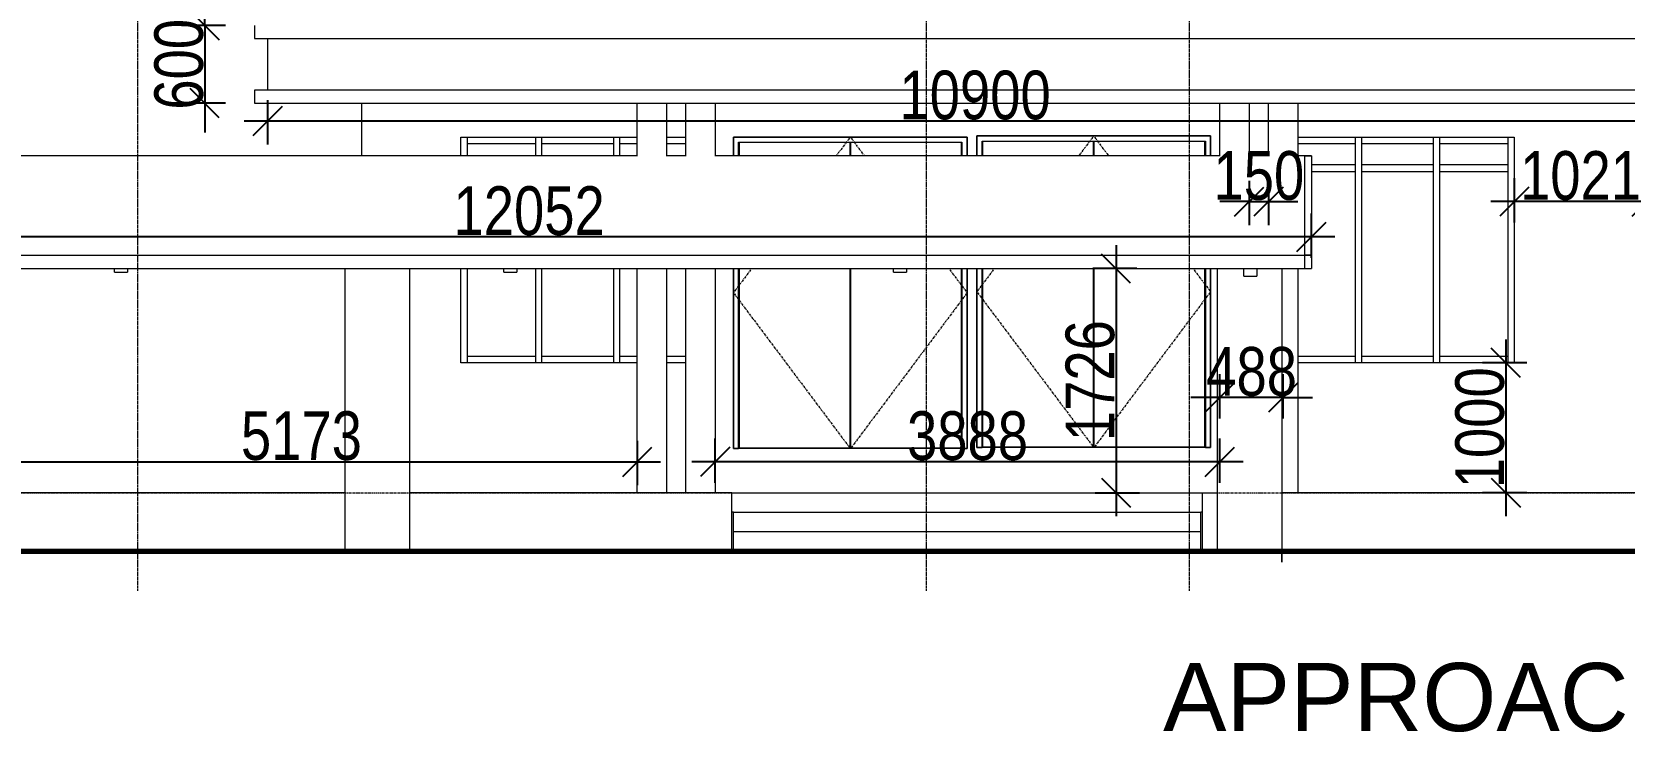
# Model space of a CAD drawing. Header units: millimetres. Extents: x -35190 to 411743, y -233114 to 23872.
# Drawn here: x 79420 to 91686, y -165725 to -160207 of the extents above; entities that cross this region are included whole.
import ezdxf

# ---------------------------------------------------------------- set-up
doc = ezdxf.new("R2010")
doc.units = ezdxf.units.MM
doc.linetypes.add('Centre', pattern=[31.75, 6.35, -4.7625, 15.875, -4.7625])
doc.linetypes.add('Grid Line', pattern=[22.225, 12.7, -3.175, 3.175, -3.175])
for name, color, linetype, lineweight in [('A-ANNO-DIMS', 211, 'Continuous', 9), ('A-DETL-WIDE', 214, 'Continuous', 70), ('A-DOOR', 31, 'Continuous', 18), ('A-DOOR-FRAM', 31, 'Continuous', 18), ('A-FLOR', 192, 'Continuous', 18), ('A-FLOR-LEVL', 51, 'Continuous', 18), ('A-GLAZ-CWMG', 51, 'Continuous', 18), ('A-WALL', 113, 'Continuous', 18), ('G-ANNO-TEXT', 231, 'Continuous', 9), ('I-WALL', 2, 'Continuous', 18), ('Q-CASE', 31, 'Continuous', 18), ('S-GRID', 1, 'Continuous', 9), ('S-STRS', 31, 'Continuous', 18)]:
    doc.layers.add(name, color=color, linetype=linetype, lineweight=lineweight)
doc.styles.add('Arial_2', font='arial.ttf', dxfattribs={"height": 337.5})
doc.styles.add('Arial_3', font='arial.ttf', dxfattribs={"width": 0.8, "height": 375})
doc.dimstyles.new('main_4_5mm', dxfattribs={"dimscale": 304.8, "dimtxt": 382.597275, "dimasz": 0.738189, "dimexe": 0.590551, "dimexo": 0.0625, "dimgap": 0.024606, "dimtad": 1, "dimdec": 0, "dimzin": 0, "dimdsep": 46, "dimtxsty": 'Arial_3', "dimblk1": 'OBLIQUE', "dimblk2": 'OBLIQUE', "dimsah": 1, "dimcen": 0.09, "dimdle": 0.590551, "dimazin": 0, "dimtfac": 1, "dimtdec": 4, "dimtix": 1, "dimtmove": 0, "dimatfit": 3, "dimfxl": 0.590551, "dimfxlon": 1, "dimtvp": 1, "dimtolj": 1, "dimtzin": 0, "dimarcsym": 2})

# ---------------------------------------------------------------- blocks, each defined once
blk = doc.blocks.new('Double - Flush _UK_ - 1810 x 2110mm-458518-South')
at = {"layer": 'A-DOOR', "linetype": 'Centre'}
for p, q in [((15349, 3198), (15234, 3045)), ((15349, 3198), (15463, 3045)), ((14582, 2176), (14449, 1998)), ((16115, 2176), (16249, 1998)), ((14449, 1998), (15350, 797)), ((16249, 1998), (15350, 797))]:
    blk.add_line(p, q, dxfattribs=at)
at = {"layer": 'A-DOOR'}
for p, q in [((15347, 3155), (14492, 3155)), ((14492, 3155), (14492, 3045)), ((15347, 3045), (15347, 3155)), ((16206, 3155), (15350, 3155)), ((15350, 3155), (15350, 3045)), ((16206, 3045), (16206, 3155)), ((14492, 2176), (14492, 804)), ((15347, 804), (15347, 2176)), ((15350, 2176), (15350, 804)), ((16206, 804), (16206, 2176)), ((14492, 804), (15347, 804)), ((15350, 804), (16206, 804))]:
    blk.add_line(p, q, dxfattribs=at)
at = {"layer": 'A-DOOR-FRAM'}
for p, q in [((14449, 3198), (14449, 3045)), ((16249, 3198), (14449, 3198)), ((16249, 3045), (16249, 3198)), ((14489, 3045), (14489, 3158)), ((14489, 3158), (16209, 3158)), ((16209, 3158), (16209, 3045)), ((14449, 2176), (14449, 798)), ((14489, 798), (14489, 2176)), ((16209, 2176), (16209, 798)), ((16249, 798), (16249, 2176)), ((14449, 798), (14489, 798)), ((16209, 798), (16249, 798))]:
    blk.add_line(p, q, dxfattribs=at)
blk = doc.blocks.new('Double - Flush _UK_ - 1810 x 2110mm-V15-South')
at = {"layer": 'A-DOOR', "linetype": 'Centre'}
for p, q in [((13474, 3190), (13365, 3045)), ((13474, 3190), (13582, 3045)), ((12713, 2176), (12574, 1990)), ((14234, 2176), (14374, 1990)), ((12574, 1990), (13475, 789)), ((14374, 1990), (13475, 789))]:
    blk.add_line(p, q, dxfattribs=at)
at = {"layer": 'A-DOOR'}
for p, q in [((13472, 3147), (12617, 3147)), ((12617, 3147), (12617, 3045)), ((13472, 3045), (13472, 3147)), ((14331, 3147), (13475, 3147)), ((13475, 3147), (13475, 3045)), ((14331, 3045), (14331, 3147)), ((12617, 2176), (12617, 796)), ((13472, 796), (13472, 2176)), ((13475, 2176), (13475, 796)), ((14331, 796), (14331, 2176)), ((12617, 796), (13472, 796)), ((13475, 796), (14331, 796))]:
    blk.add_line(p, q, dxfattribs=at)
at = {"layer": 'A-DOOR-FRAM'}
for p, q in [((12574, 3190), (12574, 3045)), ((14374, 3190), (12574, 3190)), ((14374, 3045), (14374, 3190)), ((12614, 3045), (12614, 3150)), ((12614, 3150), (14334, 3150)), ((14334, 3150), (14334, 3045)), ((12574, 2176), (12574, 790)), ((12614, 790), (12614, 2176)), ((14334, 2176), (14334, 790)), ((14374, 790), (14374, 2176)), ((12574, 790), (12614, 790)), ((14334, 790), (14374, 790))]:
    blk.add_line(p, q, dxfattribs=at)
blk = doc.blocks.new('Rectangular Mullion - 50 x 150mm-723572-South')
at = {"layer": 'A-GLAZ-CWMG'}
for p, q in [((11699, 3140), (11699, 3190)), ((11699, 3140), (11833, 3140)), ((12058, 3140), (12208, 3140))]:
    blk.add_line(p, q, dxfattribs=at)
blk = doc.blocks.new('Rectangular Mullion - 50 x 150mm-V16-South')
at = {"layer": 'A-GLAZ-CWMG'}
for p, q in [((10524, 3140), (10524, 3190)), ((11049, 3190), (11049, 3140)), ((10524, 3140), (11049, 3140))]:
    blk.add_line(p, q, dxfattribs=at)
blk = doc.blocks.new('Rectangular Mullion - 50 x 150mm-723573-South')
at = {"layer": 'A-GLAZ-CWMG'}
for p, q in [((10524, 1450), (10524, 1500)), ((11049, 1500), (10524, 1500)), ((11049, 1500), (11049, 1450))]:
    blk.add_line(p, q, dxfattribs=at)
blk = doc.blocks.new('Rectangular Mullion - 50 x 150mm-723960-South')
at = {"layer": 'A-GLAZ-CWMG'}
for p, q in [((11099, 1450), (11099, 1500)), ((11649, 1500), (11099, 1500)), ((11649, 1500), (11649, 1450))]:
    blk.add_line(p, q, dxfattribs=at)
blk = doc.blocks.new('Rectangular Mullion - 50 x 150mm-725082-South')
at = {"layer": 'A-GLAZ-CWMG'}
blk.add_line((10524, 3045), (10524, 3190), dxfattribs=at)
blk = doc.blocks.new('Rectangular Mullion - 50 x 150mm-725067-South')
at = {"layer": 'A-GLAZ-CWMG'}
for p, q in [((11049, 2176), (11049, 1450)), ((11099, 1450), (11099, 2176))]:
    blk.add_line(p, q, dxfattribs=at)
blk = doc.blocks.new('Rectangular Mullion - 50 x 150mm-V17-South')
at = {"layer": 'A-GLAZ-CWMG'}
for p in [(17364, 3190), (16921, 3140)]:
    blk.add_line(p, (17364, 3140), dxfattribs=at)
blk = doc.blocks.new('Rectangular Mullion - 50 x 150mm-V18-South')
at = {"layer": 'A-GLAZ-CWMG'}
for q in [(16921, 1500), (17364, 1450)]:
    blk.add_line((17364, 1500), q, dxfattribs=at)
blk = doc.blocks.new('Rectangular Mullion - 50 x 150mm-725073-South')
at = {"layer": 'A-GLAZ-CWMG'}
blk.add_line((-7482, 2950), (-7482, 1450), dxfattribs=at)
blk = doc.blocks.new('Rectangular Mullion - 50 x 150mm-V19-South')
at = {"layer": 'A-GLAZ-CWMG'}
for p, q in [((17364, 2950), (17364, 1450)), ((17414, 1450), (17414, 2950))]:
    blk.add_line(p, q, dxfattribs=at)
blk = doc.blocks.new('Casework 2 - Casework 2-644764-South')
at = {"layer": 'Q-CASE'}
for p, q in [((8885, 4050), (8885, 3950)), ((8885, 3950), (19985, 3950)), ((8985, 3950), (8985, 3550)), ((8885, 3550), (8885, 3450)), ((19985, 3550), (8885, 3550)), ((8885, 3450), (19985, 3450))]:
    blk.add_line(p, q, dxfattribs=at)
blk = doc.blocks.new('Casework 3 - Casework 3-687578-South')
at = {"layer": 'Q-CASE'}
for p, q in [((11833, 3045), (5024, 3045)), ((12208, 3045), (12058, 3045)), ((16321, 3045), (12433, 3045)), ((16696, 3045), (16546, 3045)), ((17026, 3045), (16921, 3045)), ((16976, 2280), (16976, 3045)), ((16976, 3045), (17026, 3045)), ((17026, 3045), (17026, 2280)), ((17026, 3045), (17026, 2280)), ((5641, 2280), (17026, 2280)), ((16976, 2176), (16976, 2280)), ((17026, 2280), (16976, 2280)), ((17026, 2280), (17026, 2176)), ((17026, 2280), (17026, 2176)), ((5779, 2176), (17026, 2176)), ((7806, 2150), (7806, 2176)), ((7806, 2150), (7906, 2150)), ((7906, 2176), (7906, 2150)), ((10806, 2150), (10806, 2176)), ((10806, 2150), (10906, 2150)), ((10906, 2176), (10906, 2150)), ((13806, 2150), (13806, 2176)), ((13806, 2150), (13906, 2150)), ((13906, 2176), (13906, 2150)), ((16506, 2117), (16506, 2176)), ((16506, 2117), (16606, 2117)), ((16606, 2176), (16606, 2117)), ((16976, 2176), (17026, 2176)), ((6324, 0), (16796, 0)), ((16796, 0), (16796, -84))]:
    blk.add_line(p, q, dxfattribs=at)
blk = doc.blocks.new('Rectangular Mullion - 50 x 150mm-V35-South')
at = {"layer": 'A-GLAZ-CWMG'}
blk.add_line((10524, 1450), (10524, 2176), dxfattribs=at)
blk = doc.blocks.new('Rectangular Mullion - 50 x 150mm-725079-South')
at = {"layer": 'A-GLAZ-CWMG'}
for p, q in [((11049, 3190), (11049, 3045)), ((11099, 3045), (11099, 3190))]:
    blk.add_line(p, q, dxfattribs=at)
blk = doc.blocks.new('Rectangular Mullion - 50 x 150mm-725129-South')
at = {"layer": 'A-GLAZ-CWMG'}
blk.add_line((18539, 3190), (18539, 2950), dxfattribs=at)
blk = doc.blocks.new('Rectangular Mullion - 50 x 150mm-V36-South')
at = {"layer": 'A-GLAZ-CWMG'}
for p, q in [((17364, 3190), (17364, 2950)), ((17414, 2950), (17414, 3190))]:
    blk.add_line(p, q, dxfattribs=at)
blk = doc.blocks.new('Rectangular Mullion - 50 x 150mm-723575-South')
at = {"layer": 'A-GLAZ-CWMG'}
for p, q in [((17364, 2975), (17026, 2975)), ((17364, 2975), (17364, 2925)), ((17026, 2925), (17364, 2925))]:
    blk.add_line(p, q, dxfattribs=at)
blk = doc.blocks.new('Rectangular Mullion - 50 x 150mm-723961-South')
at = {"layer": 'A-GLAZ-CWMG'}
for p, q in [((17414, 2925), (17414, 2975)), ((17964, 2975), (17414, 2975)), ((17964, 2975), (17964, 2925)), ((17414, 2925), (17964, 2925))]:
    blk.add_line(p, q, dxfattribs=at)
blk = doc.blocks.new('Rectangular Mullion - 50 x 150mm-723962-South')
at = {"layer": 'A-GLAZ-CWMG'}
for p, q in [((11099, 3140), (11099, 3190)), ((11649, 3190), (11649, 3140)), ((11099, 3140), (11649, 3140))]:
    blk.add_line(p, q, dxfattribs=at)
blk = doc.blocks.new('Rectangular Mullion - 50 x 150mm-V37-South')
at = {"layer": 'A-GLAZ-CWMG'}
for p, q in [((11699, 1450), (11699, 1500)), ((11833, 1500), (11699, 1500)), ((12208, 1500), (12058, 1500))]:
    blk.add_line(p, q, dxfattribs=at)
blk = doc.blocks.new('Rectangular Mullion - 50 x 150mm-V38-South')
at = {"layer": 'A-GLAZ-CWMG'}
for p, q in [((18014, 2925), (18014, 2975)), ((18539, 2975), (18014, 2975)), ((18539, 2975), (18539, 2925)), ((18014, 2925), (18539, 2925))]:
    blk.add_line(p, q, dxfattribs=at)
blk = doc.blocks.new('Casework 4 - Casework 4-774435-South')
at = {"layer": 'Q-CASE'}
for p, q in [((9581, 2176), (9581, 0)), ((10081, 0), (10081, 2176)), ((16301, 2176), (16301, 0)), ((16801, -84), (16801, 2176))]:
    blk.add_line(p, q, dxfattribs=at)
blk = doc.blocks.new('_Oblique')
at = {"color": 0, "linetype": 'ByBlock', "lineweight": -2}
blk.add_line((-0.5, -0.5), (0.5, 0.5), dxfattribs=at)
blk = doc.blocks.new('*D2266')
at = {"layer": 'A-ANNO-DIMS', "color": 0, "lineweight": -2, "transparency": 16777216}
for p, q in [((81236, -160734), (81236, -161075)), ((92136, -160734), (92136, -161075)), ((92316, -160895), (81056, -160895))]:
    blk.add_line(p, q, dxfattribs=at)
at = {"layer": 'Defpoints', "color": 0, "transparency": 16777216}
for p in [(81236, -160715), (92136, -160715), (81236, -160895)]:
    blk.add_point(p, dxfattribs=at)
at = {"layer": 'A-ANNO-DIMS', "color": 0, "lineweight": -2, "transparency": 16777216, "xscale": 224.9999999999999, "yscale": 224.9999999999999, "zscale": 224.9999999999999, "rotation": 180}
blk.add_blockref('_Oblique', (81236, -160895), dxfattribs=at)
at = {"layer": 'A-ANNO-DIMS', "color": 0, "lineweight": -2, "transparency": 16777216, "xscale": 224.9999999999999, "yscale": 224.9999999999999, "zscale": 224.9999999999999}
blk.add_blockref('_Oblique', (92136, -160895), dxfattribs=at)
at = {"layer": 'A-ANNO-DIMS', "color": 0, "transparency": 16777216, "insert": (86686, -160696), "char_height": 375, "width": 1239.62, "attachment_point": 5, "style": 'Arial_3'}
blk.add_mtext('\\A1;10900', dxfattribs=at)
blk = doc.blocks.new('*D2267')
at = {"layer": 'A-ANNO-DIMS', "color": 0, "lineweight": -2, "transparency": 16777216}
for p, q in [((80752, -160157), (80752, -159932)), ((80913, -160157), (80572, -160157)), ((80752, -160157), (80752, -160757)), ((80913, -160757), (80572, -160757)), ((80752, -160757), (80752, -160982))]:
    blk.add_line(p, q, dxfattribs=at)
at = {"layer": 'Defpoints', "color": 0, "transparency": 16777216}
for p in [(80932, -160157), (80752, -160757), (80932, -160757)]:
    blk.add_point(p, dxfattribs=at)
at = {"layer": 'A-ANNO-DIMS', "color": 0, "lineweight": -2, "transparency": 16777216, "xscale": 224.9999999999999, "yscale": 224.9999999999999, "zscale": 224.9999999999999}
for p, rotation in [((80752, -160157), 270), ((80752, -160757), 90)]:
    blk.add_blockref('_Oblique', p, dxfattribs=dict(at, rotation=rotation))
at = {"layer": 'A-ANNO-DIMS', "color": 0, "transparency": 16777216, "insert": (80554, -160457), "char_height": 375, "width": 743.77, "attachment_point": 5, "rotation": 90, "style": 'Arial_3'}
blk.add_mtext('\\A1;600', dxfattribs=at)
blk = doc.blocks.new('*D2269')
at = {"layer": 'A-ANNO-DIMS', "color": 0, "lineweight": -2, "transparency": 16777216}
for p, q in [((90840, -161676), (90840, -161335)), ((91861, -161676), (91861, -161335)), ((92041, -161515), (90660, -161515))]:
    blk.add_line(p, q, dxfattribs=at)
at = {"layer": 'Defpoints', "color": 0, "transparency": 16777216}
for p in [(90840, -161515), (90840, -161695), (91861, -161695)]:
    blk.add_point(p, dxfattribs=at)
at = {"layer": 'A-ANNO-DIMS', "color": 0, "lineweight": -2, "transparency": 16777216, "xscale": 224.9999999999999, "yscale": 224.9999999999999, "zscale": 224.9999999999999, "rotation": 180}
blk.add_blockref('_Oblique', (90840, -161515), dxfattribs=at)
at = {"layer": 'A-ANNO-DIMS', "color": 0, "lineweight": -2, "transparency": 16777216, "xscale": 224.9999999999999, "yscale": 224.9999999999999, "zscale": 224.9999999999999}
blk.add_blockref('_Oblique', (91861, -161515), dxfattribs=at)
at = {"layer": 'A-ANNO-DIMS', "color": 0, "transparency": 16777216, "insert": (91350, -161316), "char_height": 375, "width": 991.69, "attachment_point": 5, "style": 'Arial_3'}
blk.add_mtext('\\A1;1021', dxfattribs=at)
blk = doc.blocks.new('*D2273')
at = {"layer": 'A-ANNO-DIMS', "color": 0, "lineweight": -2, "transparency": 16777216}
for p, q in [((90774, -162577), (90774, -163937)), ((90935, -162757), (90594, -162757)), ((90935, -163757), (90594, -163757))]:
    blk.add_line(p, q, dxfattribs=at)
at = {"layer": 'Defpoints', "color": 0, "transparency": 16777216}
for p in [(90954, -162757), (90774, -163757), (90954, -163757)]:
    blk.add_point(p, dxfattribs=at)
at = {"layer": 'A-ANNO-DIMS', "color": 0, "lineweight": -2, "transparency": 16777216, "xscale": 224.9999999999999, "yscale": 224.9999999999999, "zscale": 224.9999999999999}
for p, rotation in [((90774, -162757), 90), ((90774, -163757), 270)]:
    blk.add_blockref('_Oblique', p, dxfattribs=dict(at, rotation=rotation))
at = {"layer": 'A-ANNO-DIMS', "color": 0, "transparency": 16777216, "insert": (90575, -163257), "char_height": 375, "width": 991.69, "attachment_point": 5, "rotation": 90, "style": 'Arial_3'}
blk.add_mtext('\\A1;1000', dxfattribs=at)
blk = doc.blocks.new('*D2274')
at = {"layer": 'A-ANNO-DIMS', "color": 0, "lineweight": -2, "transparency": 16777216}
for p, q in [((87772, -161851), (87772, -163937)), ((87933, -162031), (87592, -162031)), ((87611, -163757), (87952, -163757))]:
    blk.add_line(p, q, dxfattribs=at)
at = {"layer": 'Defpoints', "color": 0, "transparency": 16777216}
for p in [(87952, -162031), (87592, -163757), (87772, -163757)]:
    blk.add_point(p, dxfattribs=at)
at = {"layer": 'A-ANNO-DIMS', "color": 0, "lineweight": -2, "transparency": 16777216, "xscale": 224.9999999999999, "yscale": 224.9999999999999, "zscale": 224.9999999999999}
for p, rotation in [((87772, -162031), 90), ((87772, -163757), 270)]:
    blk.add_blockref('_Oblique', p, dxfattribs=dict(at, rotation=rotation))
at = {"layer": 'A-ANNO-DIMS', "color": 0, "transparency": 16777216, "insert": (87573, -162894), "char_height": 375, "width": 991.69, "attachment_point": 5, "rotation": 90, "style": 'Arial_3'}
blk.add_mtext('\\A1;1726', dxfattribs=at)
blk = doc.blocks.new('*D2275')
at = {"layer": 'A-ANNO-DIMS', "color": 0, "lineweight": -2, "transparency": 16777216}
for p, q in [((88572, -163185), (88572, -162844)), ((89060, -163185), (89060, -162844)), ((88572, -163024), (88347, -163024)), ((89060, -163024), (88572, -163024)), ((89060, -163024), (89285, -163024))]:
    blk.add_line(p, q, dxfattribs=at)
at = {"layer": 'Defpoints', "color": 0, "transparency": 16777216}
for p in [(88572, -163024), (88572, -163204), (89060, -163204)]:
    blk.add_point(p, dxfattribs=at)
at = {"layer": 'A-ANNO-DIMS', "color": 0, "lineweight": -2, "transparency": 16777216, "xscale": 224.9999999999999, "yscale": 224.9999999999999, "zscale": 224.9999999999999}
blk.add_blockref('_Oblique', (88572, -163024), dxfattribs=at)
at = {"layer": 'A-ANNO-DIMS', "color": 0, "lineweight": -2, "transparency": 16777216, "xscale": 224.9999999999999, "yscale": 224.9999999999999, "zscale": 224.9999999999999, "rotation": 180}
blk.add_blockref('_Oblique', (89060, -163024), dxfattribs=at)
at = {"layer": 'A-ANNO-DIMS', "color": 0, "transparency": 16777216, "insert": (88816, -162825), "char_height": 375, "width": 743.77, "attachment_point": 5, "style": 'Arial_3'}
blk.add_mtext('\\A1;488', dxfattribs=at)
blk = doc.blocks.new('*D2276')
at = {"layer": 'A-ANNO-DIMS', "color": 0, "lineweight": -2, "transparency": 16777216}
for p, q in [((88797, -161354), (88797, -161695)), ((88947, -161354), (88947, -161695)), ((88797, -161515), (88572, -161515)), ((88797, -161515), (88947, -161515)), ((88947, -161515), (89172, -161515))]:
    blk.add_line(p, q, dxfattribs=at)
at = {"layer": 'Defpoints', "color": 0, "transparency": 16777216}
for p in [(88797, -161335), (88947, -161335), (88947, -161515)]:
    blk.add_point(p, dxfattribs=at)
at = {"layer": 'A-ANNO-DIMS', "color": 0, "lineweight": -2, "transparency": 16777216, "xscale": 224.9999999999999, "yscale": 224.9999999999999, "zscale": 224.9999999999999}
blk.add_blockref('_Oblique', (88797, -161515), dxfattribs=at)
at = {"layer": 'A-ANNO-DIMS', "color": 0, "lineweight": -2, "transparency": 16777216, "xscale": 224.9999999999999, "yscale": 224.9999999999999, "zscale": 224.9999999999999, "rotation": 180}
blk.add_blockref('_Oblique', (88947, -161515), dxfattribs=at)
at = {"layer": 'A-ANNO-DIMS', "color": 0, "transparency": 16777216, "insert": (88872, -161316), "char_height": 375, "width": 743.77, "attachment_point": 5, "style": 'Arial_3'}
blk.add_mtext('\\A1;150', dxfattribs=at)
blk = doc.blocks.new('*D2277')
at = {"layer": 'A-ANNO-DIMS', "color": 0, "lineweight": -2, "transparency": 16777216}
for p, q in [((77225, -161947), (77225, -161606)), ((89277, -161947), (89277, -161606)), ((89457, -161786), (77045, -161786))]:
    blk.add_line(p, q, dxfattribs=at)
at = {"layer": 'Defpoints', "color": 0, "transparency": 16777216}
for p in [(77225, -161786), (77225, -161966), (89277, -161966)]:
    blk.add_point(p, dxfattribs=at)
at = {"layer": 'A-ANNO-DIMS', "color": 0, "lineweight": -2, "transparency": 16777216, "xscale": 224.9999999999999, "yscale": 224.9999999999999, "zscale": 224.9999999999999, "rotation": 180}
blk.add_blockref('_Oblique', (77225, -161786), dxfattribs=at)
at = {"layer": 'A-ANNO-DIMS', "color": 0, "lineweight": -2, "transparency": 16777216, "xscale": 224.9999999999999, "yscale": 224.9999999999999, "zscale": 224.9999999999999}
blk.add_blockref('_Oblique', (89277, -161786), dxfattribs=at)
at = {"layer": 'A-ANNO-DIMS', "color": 0, "transparency": 16777216, "insert": (83251, -161587), "char_height": 375, "width": 1239.62, "attachment_point": 5, "style": 'Arial_3'}
blk.add_mtext('\\A1;12052', dxfattribs=at)
blk = doc.blocks.new('*D2278')
at = {"layer": 'A-ANNO-DIMS', "color": 0, "lineweight": -2, "transparency": 16777216}
for p, q in [((84684, -163680), (84684, -163339)), ((88572, -163680), (88572, -163339)), ((88752, -163519), (84504, -163519))]:
    blk.add_line(p, q, dxfattribs=at)
at = {"layer": 'Defpoints', "color": 0, "transparency": 16777216}
for p in [(84684, -163519), (84684, -163699), (88572, -163699)]:
    blk.add_point(p, dxfattribs=at)
at = {"layer": 'A-ANNO-DIMS', "color": 0, "lineweight": -2, "transparency": 16777216, "xscale": 224.9999999999999, "yscale": 224.9999999999999, "zscale": 224.9999999999999, "rotation": 180}
blk.add_blockref('_Oblique', (84684, -163519), dxfattribs=at)
at = {"layer": 'A-ANNO-DIMS', "color": 0, "lineweight": -2, "transparency": 16777216, "xscale": 224.9999999999999, "yscale": 224.9999999999999, "zscale": 224.9999999999999}
blk.add_blockref('_Oblique', (88572, -163519), dxfattribs=at)
at = {"layer": 'A-ANNO-DIMS', "color": 0, "transparency": 16777216, "insert": (86628, -163320), "char_height": 375, "width": 991.69, "attachment_point": 5, "style": 'Arial_3'}
blk.add_mtext('\\A1;3888', dxfattribs=at)
blk = doc.blocks.new('*D2279')
at = {"layer": 'A-ANNO-DIMS', "color": 0, "lineweight": -2, "transparency": 16777216}
for p, q in [((78911, -163358), (78911, -163699)), ((84084, -163358), (84084, -163699)), ((78731, -163519), (84264, -163519))]:
    blk.add_line(p, q, dxfattribs=at)
at = {"layer": 'Defpoints', "color": 0, "transparency": 16777216}
for p in [(78911, -163339), (84084, -163339), (84084, -163519)]:
    blk.add_point(p, dxfattribs=at)
at = {"layer": 'A-ANNO-DIMS', "color": 0, "lineweight": -2, "transparency": 16777216, "xscale": 224.9999999999999, "yscale": 224.9999999999999, "zscale": 224.9999999999999, "rotation": 180}
blk.add_blockref('_Oblique', (78911, -163519), dxfattribs=at)
at = {"layer": 'A-ANNO-DIMS', "color": 0, "lineweight": -2, "transparency": 16777216, "xscale": 224.9999999999999, "yscale": 224.9999999999999, "zscale": 224.9999999999999}
blk.add_blockref('_Oblique', (84084, -163519), dxfattribs=at)
at = {"layer": 'A-ANNO-DIMS', "color": 0, "transparency": 16777216, "insert": (81497, -163320), "char_height": 375, "width": 991.69, "attachment_point": 5, "style": 'Arial_3'}
blk.add_mtext('\\A1;5173', dxfattribs=at)

msp = doc.modelspace()

# ---------------------------------------------------------------- linework, layer by layer
at = {"layer": 'A-DETL-WIDE'}
msp.add_line((57575.8, -164207.1), (121524.9, -164207.1), dxfattribs=at)
at = {"layer": 'A-FLOR'}
for p, q in [((84813.5, -163757.1), (88437.5, -163757.1)), ((84825.5, -163907.1), (84813.5, -163907.1)), ((88437.5, -163907.1), (88425.5, -163907.1))]:
    msp.add_line(p, q, dxfattribs=at)
at = {"layer": 'A-FLOR-LEVL', "linetype": 'Centre', "lineweight": 9}
for p, q in [((55656.4, -163757.1), (118808.8, -163757.1)), ((55656.4, -164207.1), (118808.8, -164207.1))]:
    msp.add_line(p, q, dxfattribs=at)
at = {"layer": 'A-WALL'}
for p, q in [((81960.9, -160757.1), (81960.9, -161161.7)), ((84084, -161163.9), (84084, -160757.1)), ((84309, -160757.1), (84309, -161163.9)), ((84459, -161163.9), (84459, -160757.1)), ((84684, -160757.1), (84684, -161163.9)), ((88572.1, -161163.9), (88572.1, -160757.1)), ((88797.1, -160757.1), (88797.1, -161163.9)), ((88947.1, -161163.9), (88947.1, -160757.1)), ((89172.1, -160757.1), (89172.1, -161163.9)), ((82724.7, -161161.7), (82724.7, -161017.1)), ((82724.7, -161017.1), (84084, -161017.1)), ((84309, -161017.1), (84459, -161017.1)), ((84824.7, -161161.7), (84824.7, -161017.1)), ((84824.7, -161017.1), (86624.7, -161017.1)), ((86624.7, -161017.1), (86624.7, -161161.7)), ((86699.7, -161161.7), (86699.7, -161009.1)), ((86699.7, -161009.1), (88499.7, -161009.1)), ((88499.7, -161009.1), (88499.7, -161161.7)), ((89172.1, -161017.1), (90839.9, -161017.1)), ((90839.9, -161017.1), (90839.9, -162757.1)), ((82724.7, -162757.1), (82724.7, -162031)), ((84084, -163757.1), (84084, -162031)), ((84309, -162031), (84309, -163757.1)), ((84459, -163757.1), (84459, -162031)), ((84684, -162031), (84684, -163757.1)), ((84824.7, -163417.1), (84824.7, -162031)), ((86624.7, -162031), (86624.7, -163417.1)), ((86699.7, -163409.1), (86699.7, -162031)), ((88499.7, -162031), (88499.7, -163409.1)), ((89172.1, -162031), (89172.1, -163757.1)), ((84084, -162757.1), (82724.7, -162757.1)), ((84459, -162757.1), (84309, -162757.1)), ((90839.9, -162757.1), (89172.1, -162757.1)), ((86624.7, -163417.1), (84824.7, -163417.1)), ((88499.7, -163409.1), (86699.7, -163409.1))]:
    msp.add_line(p, q, dxfattribs=at)
at = {"layer": 'I-WALL'}
for p, q in [((81832.4, -163757.1), (79009.4, -163757.1)), ((84813.5, -163757.1), (82332.4, -163757.1)), ((84813.5, -164207.1), (84813.5, -163757.1)), ((88437.5, -164207.1), (88437.5, -163757.1)), ((88437.5, -163757.1), (88552.1, -163757.1)), ((92243.2, -163757.1), (89052.1, -163757.1)), ((89052.1, -164207.1), (92243.2, -164207.1))]:
    msp.add_line(p, q, dxfattribs=at)
at = {"layer": 'S-GRID', "linetype": 'Grid Line'}
for p, q in [((80237.4, -164511.9), (80237.4, -146078.5)), ((86312.4, -164511.9), (86312.4, -146078.5)), ((88337.4, -164511.9), (88337.4, -146078.5))]:
    msp.add_line(p, q, dxfattribs=at)
at = {"layer": 'S-STRS'}
for p, q in [((84825.5, -163907.1), (88425.5, -163907.1)), ((84825.5, -164057.1), (84825.5, -163907.1)), ((88425.5, -164057.1), (88425.5, -163907.1)), ((84825.5, -164057.1), (88425.5, -164057.1)), ((84825.5, -164207.1), (84825.5, -164057.1)), ((88425.5, -164207.1), (88425.5, -164057.1))]:
    msp.add_line(p, q, dxfattribs=at)

# ---------------------------------------------------------------- block references
at = {"layer": 'A-DOOR', "linetype": 'Centre'}
for name in ['Double - Flush _UK_ - 1810 x 2110mm-V15-South', 'Double - Flush _UK_ - 1810 x 2110mm-458518-South']:
    msp.add_blockref(name, (72251, -164207.1), dxfattribs=at)
at = {"layer": 'A-GLAZ-CWMG'}
for name, p in [('Rectangular Mullion - 50 x 150mm-V16-South', (72251, -164207.1)), ('Rectangular Mullion - 50 x 150mm-725082-South', (72251, -164207.1)), ('Rectangular Mullion - 50 x 150mm-725079-South', (72251, -164207.1)), ('Rectangular Mullion - 50 x 150mm-723962-South', (72251, -164207.1)), ('Rectangular Mullion - 50 x 150mm-725079-South', (72851, -164207.1)), ('Rectangular Mullion - 50 x 150mm-723572-South', (72251, -164207.1)), ('Rectangular Mullion - 50 x 150mm-V17-South', (72251, -164207.1)), ('Rectangular Mullion - 50 x 150mm-V36-South', (72251, -164207.1)), ('Rectangular Mullion - 50 x 150mm-723962-South', (78566.2, -164207.1)), ('Rectangular Mullion - 50 x 150mm-V36-South', (72851, -164207.1)), ('Rectangular Mullion - 50 x 150mm-V16-South', (79741.2, -164207.1)), ('Rectangular Mullion - 50 x 150mm-725129-South', (72251, -164207.1)), ('Rectangular Mullion - 50 x 150mm-723575-South', (72251, -164207.1)), ('Rectangular Mullion - 50 x 150mm-V19-South', (72251, -164207.1)), ('Rectangular Mullion - 50 x 150mm-723961-South', (72251, -164207.1)), ('Rectangular Mullion - 50 x 150mm-V19-South', (72851, -164207.1)), ('Rectangular Mullion - 50 x 150mm-V38-South', (72251, -164207.1)), ('Rectangular Mullion - 50 x 150mm-725073-South', (98272.2, -164207.1)), ('Rectangular Mullion - 50 x 150mm-V35-South', (72251, -164207.1)), ('Rectangular Mullion - 50 x 150mm-725067-South', (72251, -164207.1)), ('Rectangular Mullion - 50 x 150mm-725067-South', (72851, -164207.1)), ('Rectangular Mullion - 50 x 150mm-723573-South', (72251, -164207.1)), ('Rectangular Mullion - 50 x 150mm-723960-South', (72251, -164207.1)), ('Rectangular Mullion - 50 x 150mm-V37-South', (72251, -164207.1)), ('Rectangular Mullion - 50 x 150mm-V18-South', (72251, -164207.1)), ('Rectangular Mullion - 50 x 150mm-723960-South', (78566.2, -164207.1)), ('Rectangular Mullion - 50 x 150mm-723573-South', (79741.2, -164207.1))]:
    msp.add_blockref(name, p, dxfattribs=at)
at = {"layer": 'Q-CASE'}
for name in ['Casework 2 - Casework 2-644764-South', 'Casework 3 - Casework 3-687578-South', 'Casework 4 - Casework 4-774435-South']:
    msp.add_blockref(name, (72251, -164207.1), dxfattribs=at)

# ---------------------------------------------------------------- texts
at = {"layer": 'G-ANNO-TEXT', "color": 7, "insert": (88134.1, -165068.5), "char_height": 525, "width": 10161.389, "attachment_point": 1, "style": 'Arial_2', "bg_fill": 3, "box_fill_scale": 1.25, "bg_fill_color": 256, "bg_fill_true_color": 13158600, "bg_fill_transparency": 0}
msp.add_mtext('APPROACH ELEVATION', dxfattribs=at)

# ---------------------------------------------------------------- dimensions: what is measured, and where the dimension line sits
at = {"layer": 'A-ANNO-DIMS'}
for base, p1, p2, override, picture, middle in [((80752.5, -160757.1), (80932.5, -160157.1), (80932.5, -160757.1), {"dimpost": '<>', "dimfxl": 600}, '*D2267', (80553.5, -160457.1)), ((87771.8, -163757.1), (87951.8, -162031), (87591.8, -163757.1), {"dimpost": '<>', "dimfxl": 1763.152125}, '*D2274', (87572.9, -162894.1)), ((90773.7, -163757.1), (90953.7, -162757.1), (90953.7, -163757.1), {"dimpost": '<>', "dimfxl": 1000}, '*D2273', (90574.8, -163257.1))]:
    dim = msp.add_linear_dim(base=base, p1=p1, p2=p2, angle=90, dimstyle='main_4_5mm', override=override, dxfattribs=at)
    dim.commit()
    dim.dimension.update_dxf_attribs({"geometry": picture, "text_midpoint": middle})
for base, p1, p2, override, picture, middle in [((81235.9, -160894.7), (92135.9, -160714.7), (81235.9, -160714.7), {"dimpost": '<>', "dimfxl": 10900}, '*D2266', (86685.9, -160695.7)), ((88947.1, -161515.2), (88797.1, -161335.2), (88947.1, -161335.2), {"dimpost": '<>', "dimfxl": 150}, '*D2276', (88872.1, -161316.2)), ((90839.9, -161515.2), (91860.9, -161695.2), (90839.9, -161695.2), {"dimpost": '<>', "dimfxl": 1021}, '*D2269', (91350.4, -161316.2)), ((77224.8825008, -161785.9961135), (89277.3825008, -161965.9961135), (77224.8825008, -161965.9961135), {"dimpost": '<>', "dimfxl": 12052.5}, '*D2277', (83251.1325008, -161587.0312431)), ((88572.0749273, -163024.3318561), (89059.5749273, -163204.3318561), (88572.0749273, -163204.3318561), {"dimpost": '<>', "dimfxl": 487.5}, '*D2275', (88815.8249273, -162825.3669857)), ((84084, -163519.1), (78910.9, -163339.1), (84084, -163339.1), {"dimpost": '<>', "dimfxl": 5173.142377}, '*D2279', (81497.5, -163320)), ((84684, -163519.1), (88572.1, -163699.1), (84684, -163699.1), {"dimpost": '<>', "dimfxl": 3888.05005}, '*D2278', (86628, -163320))]:
    dim = msp.add_linear_dim(base=base, p1=p1, p2=p2, dimstyle='main_4_5mm', override=override, dxfattribs=at)
    dim.commit()
    dim.dimension.update_dxf_attribs({"geometry": picture, "text_midpoint": middle})

doc.saveas('drawing.dxf')
